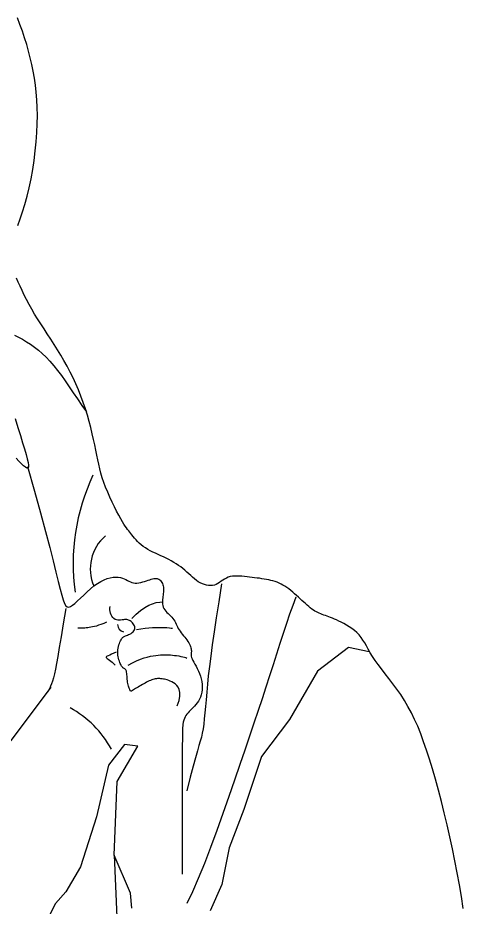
# Model space of a CAD drawing. Extents: x 356 to 4875, y 3048 to 6436.
# Drawn here: x 2349.6 to 2395, y 5353.5 to 5444.1 of the extents above; entities that cross this region are included whole.
import ezdxf

# ---------------------------------------------------------------- set-up
doc = ezdxf.new("R2010")
doc.units = 0
doc.header["$MEASUREMENT"] = 0
doc.layers.get('0').update_dxf_attribs({"linetype": 'CONTINUOUS'})
doc.layers.add('3', color=3, linetype='CONTINUOUS')
doc.layers.add('7', color=7, linetype='CONTINUOUS')

# ---------------------------------------------------------------- blocks, each defined once
blk = doc.blocks.new('雕像6')
at = {"layer": '3'}
for points in [[(8924.4, 12863.8), (8945.9, 12793.6), (8965, 12732), (8982, 12677.5), (8996.6, 12629.7), (9008.7, 12588.5), (9018.1, 12554.2), (9024.5, 12526.5), (9027.7, 12505.7), (9027.4, 12491.6), (9023.5, 12484.3), (9015.7, 12483.7), (9004.5, 12489.2), (8990.2, 12500.1), (8973.2, 12515.7), (8953.8, 12535.4), (8932.5, 12558.3)], [(10507.9, 11595.8), (10485.4, 11459.1), (10466.2, 11336.9), (10449.7, 11227.6), (10435.8, 11130), (10424.1, 11042.5), (10414.3, 10963.6), (10406.1, 10892.1), (10399.3, 10826.3), (10393.4, 10765.2), (10388.3, 10708.3), (10383.7, 10655.5), (10379.4, 10606.9), (10375, 10562.2), (10370.4, 10521.5), (10365.3, 10484.4), (10359.5, 10451.1), (10352.6, 10420.8), (10344.3, 10390.5), (10334.2, 10356.6), (10321.8, 10315.7), (10306.8, 10264), (10288.7, 10198.2), (10267.1, 10114.5), (10241.7, 10009.4)], [(11077, 11495), (11052.9, 11431), (11028.7, 11363), (11004.2, 11291.5), (10979.5, 11216.6), (10954.3, 11138.8), (10928.5, 11058.5), (10902.2, 10975.8), (10875, 10891.3), (10847, 10805), (10817.9, 10716.3), (10787.5, 10624.6), (10755.4, 10529), (10721.6, 10428.7), (10685.6, 10323.1), (10647.4, 10211.4), (10606.6, 10092.7), (10563.1, 9967.1), (10517.6, 9837), (10470.7, 9705.9), (10423.3, 9576.8), (10375.9, 9453.2), (10329.3, 9338.2), (10284.4, 9235.2), (10241.7, 9147.5)], [(9685.3, 9518.2), (9726.8, 8508.4), (9944.9, 7309.6), (10212.8, 6496.1)]]:
    blk.add_lwpolyline(points, dxfattribs=at)
for centre, radius, start, end in [((10946.1, 11752.3), 1576.5, 154.62956, 187.99232), ((9829.9, 11712.5), 328.8, 130.28545, 203.814), ((8963.3, 9946.3), 797.9, 28.76877, 61.28921)]:
    blk.add_arc(centre, radius, start, end, dxfattribs=at)
at = {"layer": '7'}
for points in [[(12359.9, 9109.8), (12345.6, 9199.4), (12330.2, 9290.1), (12313.5, 9381.7), (12295.8, 9473.9), (12276.9, 9566.4), (12257, 9658.9), (12236.2, 9750.7), (12214.7, 9841.2), (12192.5, 9929.8), (12170, 10015.9), (12147.2, 10098.7), (12124.4, 10177.8), (12101.7, 10252.3), (12079.2, 10322), (12056.7, 10386.9), (12034, 10447.6), (12010.8, 10504.5), (11987, 10558.1), (11962.3, 10608.7), (11936.4, 10656.8), (11909.2, 10702.9), (11880.5, 10747.3), (11850.8, 10790), (11820.6, 10831.1), (11790.7, 10870.4), (11761.6, 10908), (11733.9, 10943.8), (11708.2, 10977.8), (11685.1, 11010), (11665.1, 11040.3), (11647.6, 11068.7), (11632.2, 11095.5), (11618, 11120.5), (11604.5, 11143.9), (11591, 11165.8), (11576.9, 11186.2), (11561.6, 11205.1), (11544.6, 11222.8), (11526, 11239.1), (11506.4, 11254.1), (11486.2, 11267.9), (11465.6, 11280.5), (11445.2, 11291.9), (11425.4, 11302.2), (11406.5, 11311.3), (11388.8, 11319.4), (11372.3, 11326.6), (11357, 11332.9), (11342.5, 11338.6), (11328.9, 11343.7), (11316, 11348.5), (11303.6, 11352.9), (11291.5, 11357.3), (11279.8, 11361.6), (11268.3, 11366), (11256.9, 11370.8), (11245.6, 11375.9), (11234.3, 11381.6), (11222.9, 11387.9), (11211.3, 11395.1), (11199.6, 11403.2), (11187.6, 11412.3), (11175.4, 11422.4), (11162.9, 11433.2), (11150.1, 11444.8), (11137, 11456.9), (11123.7, 11469.4), (11110.1, 11482.1), (11096.2, 11495), (11082.1, 11507.9), (11067.7, 11520.7), (11053.1, 11533.2), (11038.4, 11545.2), (11023.5, 11556.8), (11008.5, 11567.7), (10993.5, 11577.7), (10978.4, 11586.9), (10963.3, 11594.9), (10948.1, 11602.1), (10932.9, 11608.3), (10917.4, 11613.8), (10901.6, 11618.5), (10885.5, 11622.8), (10869, 11626.5), (10852, 11629.9), (10834.5, 11633), (10816.5, 11635.9), (10798.2, 11638.5), (10779.5, 11641), (10760.5, 11643.4), (10741.3, 11645.6), (10722, 11647.8), (10702.6, 11650), (10683.2, 11652.1), (10664, 11654), (10645, 11655.4), (10626.5, 11656.1), (10608.5, 11655.8), (10591.1, 11654.4), (10574.6, 11651.6), (10559, 11647.1), (10544.4, 11640.9), (10530.6, 11633.3), (10517.5, 11624.8), (10504.7, 11615.9), (10492.1, 11607.2), (10479.4, 11599.1), (10466.3, 11592.1), (10452.7, 11586.9), (10438.3, 11583.6), (10423.3, 11582.4), (10407.8, 11583.2), (10392, 11585.8), (10376.1, 11590.1), (10360.2, 11596.1), (10344.5, 11603.7), (10329.1, 11612.7), (10314.3, 11623), (10299.8, 11634.4), (10285.6, 11646.7), (10271.3, 11659.7), (10257, 11673), (10242.3, 11686.5), (10227.1, 11700), (10211.4, 11713.1), (10194.8, 11725.8), (10177.5, 11737.9), (10159.5, 11749.6), (10141, 11760.8), (10121.9, 11771.7), (10102.3, 11782.1), (10082.3, 11792.3), (10062, 11802.1), (10041.4, 11811.7), (10020.8, 11821.1), (10000.3, 11830.5), (9980.1, 11840.1), (9960.5, 11850), (9941.6, 11860.2), (9923.6, 11871), (9906.8, 11882.5), (9891.3, 11894.7), (9877.1, 11907.4), (9864, 11920.5), (9851.9, 11933.8), (9840.8, 11946.8), (9830.5, 11959.5), (9820.9, 11971.6), (9812, 11982.9), (9803.6, 11993.2), (9795.5, 12003.2), (9787.2, 12013.5), (9778.6, 12024.9), (9769.4, 12038), (9759.1, 12053.5), (9747.6, 12072.2), (9734.5, 12094.8), (9719.6, 12121.7), (9703.4, 12152.5), (9686.2, 12186.2), (9668.7, 12222.2), (9651.4, 12259.7), (9634.7, 12297.8), (9619.1, 12335.9), (9605.2, 12373.2), (9593.3, 12409.1), (9583.1, 12443.9), (9574.3, 12478.1), (9566.4, 12512.4), (9559.1, 12547.2), (9551.9, 12583.1), (9544.4, 12620.6), (9536.2, 12660.2), (9527.1, 12702.4), (9516.8, 12746.8), (9505.4, 12793), (9492.8, 12840.5), (9478.9, 12888.9), (9463.8, 12937.7), (9447.5, 12986.5), (9429.7, 13034.9), (9410.7, 13082.4), (9390.4, 13128.9), (9369, 13174.6), (9346.5, 13219.4), (9323.2, 13263.4), (9299.1, 13306.6), (9274.4, 13348.9), (9249.1, 13390.5), (9223.5, 13431.3), (9197.7, 13471.4), (9171.9, 13510.9), (9146.5, 13549.7), (9121.6, 13588.1), (9097.5, 13626), (9074.3, 13663.5), (9052.4, 13700.6), (9032, 13737.4), (9012.9, 13773.7), (8995.2, 13809.2), (8978.8, 13843.6), (8963.6, 13876.8), (8949.6, 13908.5), (8936.6, 13938.4)], [(8945.3, 14342.8), (8963.8, 14392.1), (8982.4, 14445.9), (9000.6, 14503.9), (9017.8, 14565.9), (9033.5, 14631.4), (9047.6, 14699.7), (9060, 14769.9), (9070.7, 14841.2), (9079.6, 14912.8), (9086.6, 14983.7), (9091.7, 15053.3), (9094.7, 15120.6), (9095.8, 15185), (9094.9, 15246.7), (9092.1, 15305.8), (9087.5, 15362.9), (9081.3, 15418.2), (9073.5, 15472), (9064.2, 15524.6), (9053.5, 15576.4), (9041.5, 15627.7), (9028.3, 15678.6), (9013.7, 15729.3), (8997.9, 15780), (8980.7, 15830.8), (8962.3, 15881.8), (8942.6, 15933.4)], [(8919.3, 13502.6), (8950.6, 13486.9), (8981.9, 13470), (9012.8, 13451.7), (9043.3, 13431.8), (9073.5, 13410.1), (9103.3, 13386.4), (9132.9, 13360.4), (9162.3, 13332.1), (9191.6, 13301.3), (9220.8, 13267.7), (9250.1, 13231.2), (9279.5, 13192.1), (9309.3, 13150.5), (9339.8, 13106.7), (9371, 13060.8), (9403.2, 13013.1), (9436.6, 12963.9), (9471.4, 12913.3)], [(9019.2, 12495.7), (9073.8, 12305.6), (9119.9, 12140), (9158.4, 11997.1), (9190.2, 11874.9), (9216.2, 11771.6), (9237.5, 11685.2), (9254.9, 11614), (9269.4, 11555.8), (9282, 11509.2), (9293.2, 11473), (9303.6, 11446.5), (9313.9, 11429), (9324.6, 11419.5), (9336.4, 11417.3), (9349.8, 11421.7), (9365.4, 11431.8), (9383.7, 11446.8), (9404.4, 11465.6), (9427, 11487.2), (9451.2, 11510.5), (9476.6, 11534.4), (9502.7, 11557.9), (9529.1, 11579.8), (9555.4, 11599.1), (9581.3, 11614.9), (9606.4, 11627.3), (9630.6, 11636.5), (9653.8, 11642.8), (9675.7, 11646.4), (9696.2, 11647.7), (9715.1, 11646.9), (9732.3, 11644.2), (9747.6, 11639.9), (9761.4, 11634.6), (9774, 11628.5), (9785.7, 11622.1), (9797, 11615.9), (9808.3, 11610.4), (9819.8, 11605.8), (9832, 11602.8), (9845.2, 11601.6), (9859.2, 11602.1), (9873.7, 11603.9), (9888.5, 11606.8), (9903.3, 11610.5), (9917.8, 11614.7), (9931.7, 11619.2), (9944.9, 11623.5), (9957.1, 11627.5), (9968.3, 11631.1), (9978.7, 11634), (9988.2, 11636.2), (9997, 11637.5), (10005.3, 11637.8), (10013, 11636.9), (10020.2, 11634.8), (10027.1, 11631.3), (10033.5, 11626.5), (10039.5, 11620.7), (10044.9, 11613.9), (10049.7, 11606.3), (10053.8, 11598), (10057.2, 11589.3), (10059.7, 11580.3), (10061.4, 11571), (10062.3, 11561.6), (10062.6, 11551.9), (10062.3, 11542), (10061.6, 11531.8), (10060.5, 11521.3), (10059.2, 11510.6), (10057.8, 11499.5), (10056.5, 11488), (10055.3, 11476.3), (10054.6, 11464.5), (10054.5, 11452.7), (10055.4, 11440.9), (10057.3, 11429.4), (10060.6, 11418.2), (10065.4, 11407.3), (10071.8, 11397), (10079.7, 11387.1), (10088.5, 11377.5), (10098.1, 11368.1), (10107.8, 11358.8), (10117.5, 11349.5), (10126.7, 11340), (10135, 11330.3), (10142.2, 11320.2), (10148.4, 11309.9), (10154, 11299.3), (10159.2, 11288.5), (10164.3, 11277.4), (10169.6, 11266.3), (10175.4, 11255.1), (10182, 11243.8), (10189.6, 11232.5), (10197.9, 11221.3), (10206.8, 11210.1), (10215.9, 11198.9), (10225, 11187.9), (10233.9, 11176.9), (10242.2, 11166.1), (10249.8, 11155.5), (10256.3, 11145), (10261.8, 11134.8), (10266.4, 11124.8), (10270, 11115.3), (10272.7, 11106.2), (10274.6, 11097.6), (10275.7, 11089.5), (10276.1, 11082.2), (10275.8, 11075.4), (10275.1, 11069.1), (10274.4, 11062.8), (10274, 11056.3), (10274.2, 11049.3), (10275.3, 11041.4), (10277.7, 11032.5), (10281.7, 11022), (10287.6, 11009.9), (10294.9, 10996.1), (10303.3, 10980.9), (10312.3, 10964.4), (10321.5, 10946.8), (10330.4, 10928.2), (10338.6, 10908.7), (10345.7, 10888.5), (10351.3, 10867.9), (10355.2, 10846.9), (10357.6, 10825.9), (10358.4, 10805.1), (10357.6, 10784.8), (10355.2, 10765.1), (10351.3, 10746.3), (10345.7, 10728.8), (10338.6, 10712.5), (10330.2, 10697.6), (10320.8, 10683.8), (10310.7, 10671), (10300.1, 10659), (10289.4, 10647.9), (10278.8, 10637.3), (10268.6, 10627.3), (10259.1, 10617.5), (10250.3, 10607.9), (10242.2, 10598), (10234.9, 10587.7), (10228.5, 10576.6), (10222.8, 10564.5), (10218, 10551.1), (10214, 10536.1), (10210.9, 10517.4), (10208.6, 10485.4), (10206.9, 10428.6), (10205.8, 10335.6), (10205.1, 10194.8), (10204.7, 9994.9), (10204.6, 9724.3), (10204.6, 9371.6)], [(9819.4, 11329.9), (9853.4, 11364.4), (9886.4, 11392.6), (9918.3, 11414.9), (9949.1, 11432), (9978.5, 11444.3), (10006.6, 11452.4), (10033.1, 11456.9), (10058.1, 11458.3)], [(9312.7, 11407.3), (9293.3, 11288.8), (9277.1, 11189.7), (9263.6, 11107.8), (9252.4, 11040.8), (9242.8, 10986.5), (9234.5, 10942.6), (9226.9, 10907), (9219.6, 10877.3), (9212.1, 10851.6), (9204.5, 10829.6), (9197.2, 10811), (9190.4, 10795.8), (9184.2, 10784), (9179, 10775.3), (9174.9, 10769.8), (9172.2, 10767.2)], [(10168.2, 10660.5), (10181.5, 10701.5), (10187.7, 10735.5), (10188, 10763.4), (10183.4, 10785.9), (10175, 10803.8), (10164, 10817.9), (10151.4, 10828.9), (10138.4, 10837.8), (10125.8, 10845.2), (10113.8, 10851.2), (10102.4, 10856.1), (10091.4, 10860), (10081, 10863), (10070.9, 10865.3), (10061.3, 10867.1), (10051.9, 10868.4), (10042.9, 10869.4), (10034.1, 10870), (10025.4, 10870.3), (10016.7, 10870.1), (10008.1, 10869.4), (9999.4, 10868.2), (9990.6, 10866.3), (9981.6, 10863.8), (9972.2, 10860.6), (9962.7, 10856.7), (9952.8, 10852.3), (9942.7, 10847.4), (9932.5, 10842), (9922, 10836.3), (9911.3, 10830.3), (9900.5, 10824.1), (9889.5, 10817.7), (9878.7, 10811.3), (9868, 10805.1), (9857.8, 10799), (9848.3, 10793.4), (9839.6, 10788.2), (9831.9, 10783.6), (9825.5, 10779.7), (9820.5, 10776.7), (9816.6, 10774.6), (9813.7, 10773.4), (9811.6, 10773.1), (9809.9, 10773.7), (9808.5, 10775.2), (9807.2, 10777.8), (9805.6, 10781.3), (9803.7, 10785.8), (9801.5, 10791.3), (9799, 10797.7), (9796.4, 10805), (9793.9, 10813.1), (9791.4, 10822.1), (9789.2, 10831.9), (9787.3, 10842.4), (9785.7, 10853.6), (9784.5, 10865.2), (9783.6, 10876.9), (9782.7, 10888.4), (9781.8, 10899.5), (9780.8, 10909.7), (9779.6, 10918.8), (9778.1, 10926.5), (9776.2, 10932.5), (9773.9, 10937.2), (9771.2, 10940.6), (9768.3, 10943.3), (9765.2, 10945.3), (9762, 10947.1), (9758.6, 10948.9), (9755.1, 10950.9), (9751.7, 10953.5), (9748.3, 10956.7), (9744.8, 10960.7), (9741.4, 10965.4), (9737.9, 10971), (9734.5, 10977.6), (9731, 10985.1), (9727.6, 10993.7), (9724.2, 11003.4), (9720.9, 11014.1), (9717.9, 11025.7), (9715.4, 11037.8), (9713.4, 11050.5), (9712.1, 11063.6), (9711.7, 11076.8), (9712.3, 11090), (9714, 11103.1), (9716.6, 11115.8), (9720, 11128.1), (9724, 11139.7), (9728.3, 11150.4), (9732.7, 11160.1), (9737.2, 11168.5), (9741.4, 11175.6), (9745.2, 11181.1), (9748.8, 11185.4), (9752.5, 11188.7), (9756.3, 11191.2), (9760.6, 11193.4), (9765.5, 11195.4), (9771.2, 11197.5), (9778.1, 11200), (9786.1, 11203.3), (9795, 11207.2), (9804.3, 11211.7), (9813.5, 11216.8), (9822.2, 11222.6), (9829.9, 11228.8), (9836.3, 11235.6), (9840.8, 11242.8), (9843.2, 11250.5), (9843.5, 11258.4), (9842.1, 11266.4), (9839.3, 11274.3), (9835.3, 11282.1), (9830.5, 11289.5), (9825.1, 11296.3), (9819.4, 11302.4), (9813.6, 11307.7), (9807.8, 11312.2), (9801.7, 11315.8), (9795.3, 11318.7), (9788.5, 11320.7), (9781.1, 11322), (9773.1, 11322.5), (9764.3, 11322.3), (9754.7, 11321.4), (9744.5, 11320.3), (9733.9, 11319.2), (9723.1, 11318.7), (9712.3, 11319.1), (9701.8, 11320.8), (9691.8, 11324.3), (9682.5, 11329.9), (9674.1, 11338), (9666.8, 11348.1), (9660.7, 11359.8), (9656, 11372.4), (9652.8, 11385.4), (9651.4, 11398.3), (9651.8, 11410.6), (9654.2, 11421.6)], [(9626.6, 11302.4), (9603.8, 11292.9), (9583.2, 11285), (9564.8, 11278.5), (9548, 11273.2), (9532.8, 11269), (9518.8, 11265.7), (9505.8, 11263.1), (9493.5, 11261.2), (9481.7, 11259.7), (9470.2, 11258.5), (9459.1, 11257.7), (9448.2, 11257.2), (9437.6, 11256.8), (9427.1, 11256.7), (9416.7, 11256.6), (9406.3, 11256.6)], [(9856.1, 11247.4), (9922.5, 11255.7), (9977.9, 11260.5), (10023.1, 11262.4), (10059.2, 11262.3), (10087.1, 11260.9), (10107.8, 11259), (10122.3, 11257.3), (10131.5, 11256.6)], [(11638.4, 11074.6), (11480.3, 11108.5), (11243.3, 10928), (11028.7, 10555.8), (10814.2, 10273.9), (10678.8, 9867.9), (10565.9, 9574.6), (10509.4, 9292.7), (10419.1, 9089.7)], [(9820.7, 9112.2), (9809.5, 9225), (9685.3, 9518.2), (9707.9, 10082.1), (9865.9, 10352.8), (9764.3, 10364.1), (9640.1, 10206.2), (9549.8, 9811.5), (9425.6, 9428), (9312.7, 9236.3), (9233.7, 9146), (9060.1, 8811.1)], [(9700.1, 11073.2), (9680.7, 11063.9), (9664, 11056.4), (9650, 11050.5), (9638.7, 11045.7), (9630.2, 11041.8), (9624.6, 11038.4), (9621.8, 11035.2), (9622, 11031.9), (9625.2, 11028.2), (9630.9, 11023.9), (9638.6, 11018.7), (9647.9, 11012.4), (9658.2, 11004.9), (9669.2, 10995.8), (9680.2, 10985), (9690.9, 10972.3)], [(9791.9, 10972.3), (9825.2, 10991.1), (9856.5, 11006.4), (9885.7, 11018.6), (9913, 11028.2), (9938.4, 11035.5), (9961.9, 11041), (9983.7, 11045), (10003.7, 11048), (10022.2, 11050.2), (10039.3, 11051.9), (10055.4, 11052.9), (10070.7, 11053.4), (10085.6, 11053.4), (10100.3, 11052.8), (10115.3, 11051.8), (10130.7, 11050.3), (10146.8, 11048.3), (10163.2, 11046), (10179.5, 11043.4), (10195.1, 11040.5), (10209.6, 11037.4), (10222.5, 11034.1), (10233.3, 11030.8), (10241.6, 11027.3)], [(9199.8, 10804), (8895, 10397.9), (8680.5, 10149.8), (8499.8, 9958.1), (8330.5, 9890.4), (8217.6, 9845.3), (7867.6, 9845.3), (7438.6, 10025.8), (7201.5, 10183.6), (6953.2, 10352.8), (6670.9, 10555.8), (6501.6, 10600.9)]]:
    blk.add_lwpolyline(points, dxfattribs=at)
blk.add_arc((9772, 11289.7), 62.9, 185.12844, 254.53958, dxfattribs=at)

msp = doc.modelspace()

# ---------------------------------------------------------------- block references
at = {"xscale": 0.0132890625, "yscale": 0.0132890625, "zscale": 0.0132890625}
msp.add_blockref('雕像6', (2230.764, 5232.355), dxfattribs=at)

doc.saveas('drawing.dxf')
